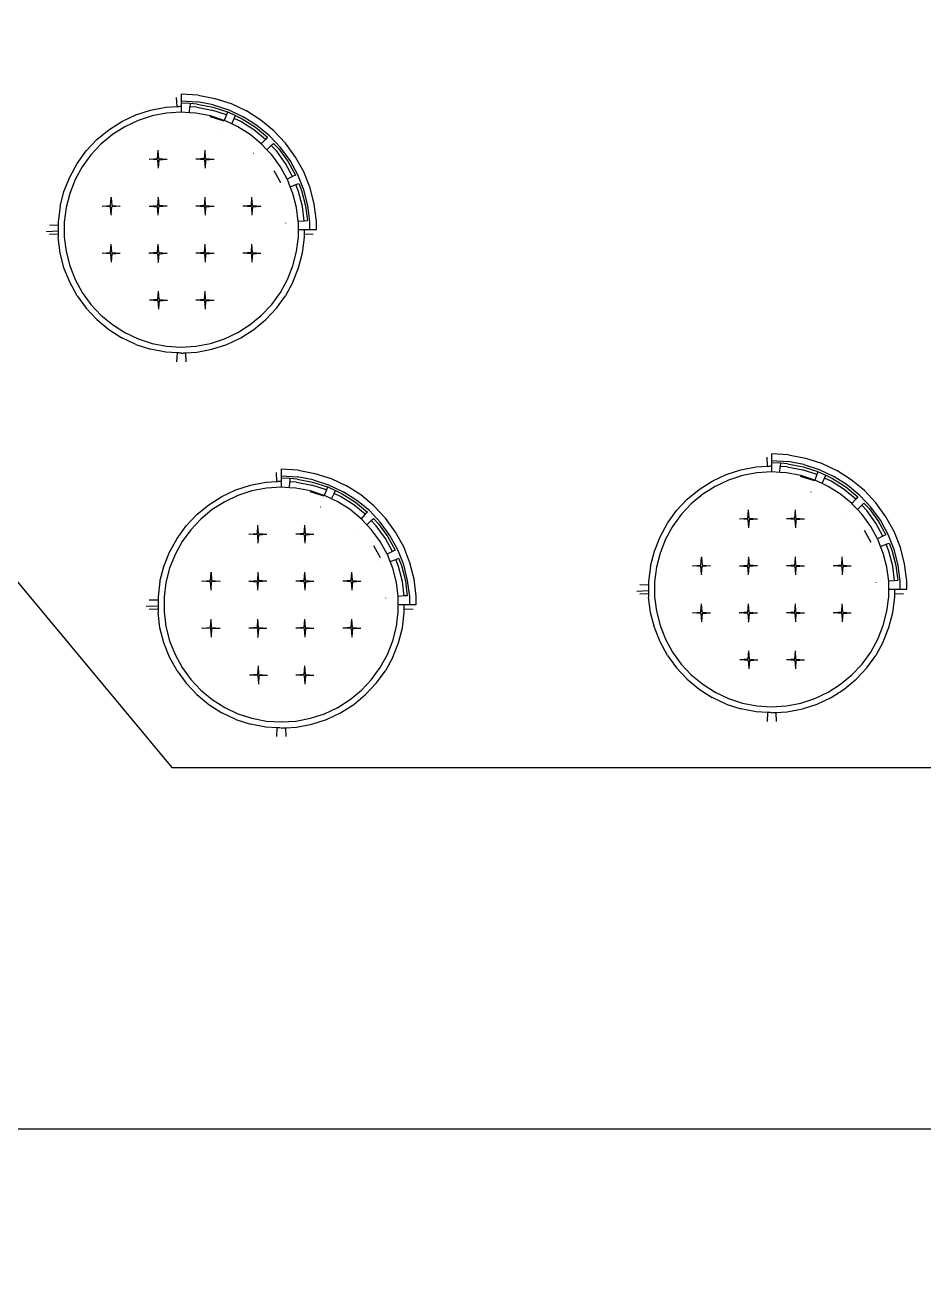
# Model space of a CAD drawing. Header units: millimetres. Extents: x -1966 to 205283, y -140015 to 7000.
# Drawn here: x 91512 to 93006, y -16815 to -14724 of the extents above; entities that cross this region are included whole.
import ezdxf

# ---------------------------------------------------------------- set-up
doc = ezdxf.new("R2010")
doc.units = ezdxf.units.MM
doc.header["$LTSCALE"] = 1000
doc.layers.add('草图平面 01', color=7, linetype='Continuous')

msp = doc.modelspace()

# ---------------------------------------------------------------- hatches: boundary and pattern name
h = msp.add_hatch()
h.set_pattern_fill('ANSI32', color=256)
h.set_pattern_definition([(45, (-300.8124, 21923.082), (-3.36759605, 3.36759605), []), (45, (-298.5674, 21923.082), (-3.36759605, 3.36759605), [])])
h.paths.add_polyline_path([(91775.1, -11556.3), (85475.1, -11556.3), (85475.1, -14456.3), (85675.1, -14456.3), (85675.1, -13956.3), (85675.1, -11756.3), (91775.1, -11756.3)])
h.paths.add_polyline_path([(85475.1, -17576.5), (85475.1, -17713.6, 0.468176), (88775.1, -22150.7), (90477.3, -25756.3), (91477.3, -25756.3), (96875.1, -25756.3), (96875.1, -25656.3), (96875.1, -25556.3), (90698.4, -25556.3), (90602.7, -25556.3), (88975.1, -22156.3), (88975.1, -21156.3), (88775.1, -21156.3), (88775.1, -21950.4, -0.465706), (85665.7, -17776.5), (87775.1, -17776.5), (87775.1, -17576.5), (85668.5, -17576.5), (85675.1, -17076.5), (85675.1, -15356.3), (85475.1, -15356.3)])
h.paths.add_polyline_path([(100725.1, -25556.3), (98875.1, -25556.3), (98875.1, -25756.3), (101675.1, -25756.3), (101675.1, -25356.3), (101475.1, -25356.3), (101475.1, -25556.3)])
h.paths.add_polyline_path([(101675.1, -11556.3), (101275.1, -11556.3), (101275.1, -11756.3), (101475.1, -11756.3), (101475.1, -11956.3), (101675.1, -11956.3)])

# ---------------------------------------------------------------- linework, layer by layer
for p, q in [((91764.7, -14858.6), (91764.1, -14843.9)), ((91771.8, -14838.1), (91771.8, -14849.1)), ((91800, -14839.9), (91771.8, -14838.1)), ((91771.8, -14849.1), (91771.8, -14853)), ((91771.8, -14849.1), (91798.6, -14850.8)), ((91825, -14855.8), (91798.6, -14850.8)), ((91800, -14839.9), (91827.8, -14845.2)), ((91827.8, -14845.2), (91854.6, -14853.9)), ((91673, -14883.5), (91696.3, -14872.5)), ((91696.3, -14872.5), (91720.8, -14864.6)), ((91720.8, -14864.6), (91746.1, -14859.7)), ((91747.4, -14869.7), (91723.3, -14874.3)), ((91746.1, -14859.7), (91764.7, -14858.6)), ((91771.8, -14868.1), (91747.4, -14869.7)), ((91764.7, -14858.6), (91764.9, -14858.6)), ((91764.9, -14858.6), (91765.6, -14858.5)), ((91765.6, -14858.5), (91766.7, -14858.5)), ((91766.7, -14858.5), (91768.1, -14858.4)), ((91768.1, -14858.4), (91769.7, -14858.3)), ((91769.7, -14858.3), (91771.8, -14858.1)), ((91786.4, -14853.9), (91771.8, -14853)), ((91771.8, -14853), (91771.8, -14858.1)), ((91771.8, -14858.1), (91771.8, -14868.1)), ((91785.4, -14869), (91771.8, -14868.1)), ((91785.4, -14869), (91786.1, -14859)), ((91796.2, -14869.7), (91785.4, -14869)), ((91786.4, -14853.9), (91786.1, -14859)), ((91797.5, -14859.7), (91786.1, -14859)), ((91798.1, -14854.6), (91786.4, -14853.9)), ((91820.3, -14874.3), (91796.2, -14869.7)), ((91797.5, -14859.7), (91822.8, -14864.6)), ((91798.1, -14854.6), (91824.1, -14859.6)), ((91846.9, -14872.4), (91822.8, -14864.6)), ((91824.1, -14859.6), (91848.8, -14867.6)), ((91825, -14855.8), (91850.6, -14864.1)), ((91846.9, -14872.4), (91843.3, -14881.7)), ((91848.8, -14867.6), (91846.9, -14872.4)), ((91848.8, -14867.6), (91849.2, -14867.7)), ((91849.2, -14867.7), (91862.1, -14873.8)), ((91850.6, -14864.1), (91874.9, -14875.6)), ((91854.6, -14853.9), (91880.2, -14866)), ((91904.1, -14881.1), (91880.2, -14866)), ((91651.3, -14897.3), (91673, -14883.5)), ((91677.9, -14892.3), (91657.2, -14905.4)), ((91700, -14881.8), (91677.9, -14892.3)), ((91723.3, -14874.3), (91700, -14881.8)), ((91843, -14883.2), (91819.9, -14875.7)), ((91843.3, -14881.7), (91820.3, -14874.3)), ((91843.6, -14881.8), (91843.3, -14881.7)), ((91855.6, -14887.5), (91843.6, -14881.8)), ((91855.6, -14887.5), (91859.9, -14878.5)), ((91865.7, -14892.3), (91855.6, -14887.5)), ((91859.9, -14878.5), (91862.1, -14873.8)), ((91870.6, -14883.5), (91859.9, -14878.5)), ((91862.1, -14873.8), (91873, -14879)), ((91886.4, -14905.4), (91865.7, -14892.3)), ((91892.3, -14897.3), (91870.6, -14883.5)), ((91873, -14879), (91895.3, -14893.1)), ((91897.6, -14890), (91874.9, -14875.6)), ((91895.3, -14893.1), (91915.1, -14909.5)), ((91918.3, -14907.1), (91897.6, -14890)), ((91925.8, -14899.1), (91904.1, -14881.1)), ((91613.8, -14932.5), (91631.5, -14913.7)), ((91631.5, -14913.7), (91651.3, -14897.3)), ((91657.2, -14905.4), (91638.3, -14921)), ((91836.9, -14901.4), (91836.8, -14901.5)), ((91904.8, -14920.5), (91886.4, -14905.4)), ((91911.6, -14913.2), (91892.3, -14897.3)), ((91911.6, -14913.2), (91904.8, -14920.5)), ((91915.1, -14909.5), (91911.6, -14913.2)), ((91936.7, -14926.7), (91918.3, -14907.1)), ((91945.2, -14919.7), (91925.8, -14899.1)), ((91598.7, -14953.3), (91613.8, -14932.5)), ((91638.3, -14921), (91621.6, -14938.8)), ((91732.2, -14945.1), (91733.2, -14931.5)), ((91733.2, -14931.5), (91733.2, -14931.1)), ((91734.2, -14945.1), (91733.2, -14931.5)), ((91810.2, -14945.1), (91811.2, -14931.5)), ((91811.2, -14931.5), (91811.2, -14931.1)), ((91812.2, -14945.1), (91811.2, -14931.5)), ((91905.3, -14921), (91904.8, -14920.5)), ((91914.1, -14930.4), (91905.3, -14921)), ((91914.1, -14930.4), (91921.4, -14923.6)), ((91922.1, -14938.8), (91914.1, -14930.4)), ((91921.4, -14923.6), (91925.2, -14920.1)), ((91929.8, -14932.5), (91921.4, -14923.6)), ((91925.2, -14920.1), (91933.7, -14929.2)), ((91944.9, -14953.3), (91929.8, -14932.5)), ((91933.7, -14929.2), (91949.2, -14950.5)), ((91952.5, -14948.5), (91936.7, -14926.7)), ((91961.8, -14942.6), (91945.2, -14919.7)), ((91586.3, -14975.8), (91598.7, -14953.3)), ((91621.6, -14938.8), (91607.2, -14958.6)), ((91718.5, -14946.1), (91718.2, -14946.1)), ((91718.5, -14946.1), (91732.2, -14945.1)), ((91732.2, -14947.1), (91718.5, -14946.1)), ((91732.2, -14947.1), (91733.2, -14961.1)), ((91734.2, -14947.1), (91733.2, -14961.1)), ((91734.2, -14945.1), (91747.8, -14946.1)), ((91734.2, -14947.1), (91747.8, -14946.1)), ((91747.8, -14946.1), (91748.2, -14946.1)), ((91796.5, -14946.1), (91796.2, -14946.1)), ((91810.2, -14945.1), (91796.5, -14946.1)), ((91810.2, -14947.1), (91796.5, -14946.1)), ((91810.2, -14947.1), (91811.2, -14960.8)), ((91812.2, -14947.1), (91811.2, -14960.8)), ((91812.2, -14945.1), (91825.8, -14946.1)), ((91812.2, -14947.1), (91825.8, -14946.1)), ((91825.8, -14946.1), (91826.2, -14946.1)), ((91891.6, -14936.5), (91891.5, -14936.6)), ((91936.4, -14958.6), (91922.1, -14938.8)), ((91956.8, -14974.9), (91944.9, -14953.3)), ((91949.2, -14950.5), (91961.4, -14972.7)), ((91965.5, -14972), (91952.5, -14948.5)), ((91975.4, -14967.3), (91961.8, -14942.6)), ((91576.8, -14999.8), (91586.3, -14975.8)), ((91607.2, -14958.6), (91595.4, -14980.1)), ((91811.2, -14960.8), (91811.2, -14961.1)), ((91937, -14985.4), (91926, -14965.3)), ((91947.8, -14979.2), (91936.4, -14958.6)), ((91956.8, -14974.9), (91947.8, -14979.2)), ((91961.4, -14972.7), (91956.8, -14974.9)), ((91975.4, -14997), (91965.5, -14972)), ((91985.8, -14993.6), (91975.4, -14967.3)), ((91595.4, -14980.1), (91586.3, -15002.9)), ((91929.6, -14989.2), (91929.6, -14989.2)), ((91948.2, -14980.1), (91947.8, -14979.2)), ((91952.9, -14991.8), (91948.2, -14980.1)), ((91952.9, -14991.8), (91962.2, -14988.1)), ((91957.3, -15002.9), (91952.9, -14991.8)), ((91962.2, -14988.1), (91966.9, -14986.3)), ((91966.8, -14999.8), (91962.2, -14988.1)), ((91966.9, -14986.3), (91971.7, -14998.2)), ((91971.7, -14998.2), (91978.2, -15023.8)), ((91982, -15023), (91975.4, -14997)), ((91992.8, -15021), (91985.8, -14993.6)), ((91570.4, -15024.7), (91576.8, -14999.8)), ((91586.3, -15002.9), (91580.3, -15026.6)), ((91654.2, -15023.1), (91655.2, -15009.5)), ((91655.2, -15009.1), (91655.2, -15009.5)), ((91655.2, -15009.5), (91656.2, -15023.1)), ((91733.2, -15009.5), (91732.2, -15023.1)), ((91733.2, -15009.5), (91733.2, -15009.1)), ((91733.2, -15009.5), (91734.2, -15023.1)), ((91810.2, -15023.1), (91811.2, -15009.5)), ((91811.2, -15009.5), (91811.2, -15009.1)), ((91812.2, -15023.1), (91811.2, -15009.5)), ((91888.2, -15023.1), (91889.2, -15009.5)), ((91889.2, -15009.5), (91889.2, -15009.1)), ((91890.2, -15023.1), (91889.2, -15009.5)), ((91963.3, -15026.6), (91957.3, -15002.9)), ((91973.2, -15024.7), (91966.8, -14999.8)), ((91570.4, -15024.7), (91567.2, -15050.3)), ((91580.3, -15026.6), (91577.2, -15050.9)), ((91640.2, -15024.1), (91640.5, -15024.1)), ((91640.5, -15024.1), (91654.2, -15023.1)), ((91654.2, -15025.1), (91640.5, -15024.1)), ((91655.2, -15038.8), (91654.2, -15025.1)), ((91655.2, -15038.8), (91656.2, -15025.1)), ((91655.2, -15038.8), (91655.2, -15039.1)), ((91656.2, -15023.1), (91669.8, -15024.1)), ((91669.8, -15024.1), (91656.2, -15025.1)), ((91669.8, -15024.1), (91670.2, -15024.1)), ((91718.2, -15024.1), (91718.5, -15024.1)), ((91718.5, -15024.1), (91732.2, -15023.1)), ((91718.5, -15024.1), (91732.2, -15025.1)), ((91733.2, -15038.8), (91732.2, -15025.1)), ((91733.2, -15038.8), (91734.2, -15025.1)), ((91733.2, -15039.1), (91733.2, -15038.8)), ((91747.8, -15024.1), (91734.2, -15023.1)), ((91747.8, -15024.1), (91734.2, -15025.1)), ((91748.2, -15024.1), (91747.8, -15024.1)), ((91796.5, -15024.1), (91796.2, -15024.1)), ((91810.2, -15023.1), (91796.5, -15024.1)), ((91810.2, -15025.1), (91796.5, -15024.1)), ((91810.2, -15025.1), (91811.2, -15038.8)), ((91812.2, -15025.1), (91811.2, -15038.8)), ((91811.2, -15038.8), (91811.2, -15039.1)), ((91812.2, -15023.1), (91825.8, -15024.1)), ((91812.2, -15025.1), (91825.8, -15024.1)), ((91825.8, -15024.1), (91826.2, -15024.1)), ((91874.5, -15024.1), (91874.2, -15024.1)), ((91888.2, -15023.1), (91874.5, -15024.1)), ((91888.2, -15025.1), (91874.5, -15024.1)), ((91888.2, -15025.1), (91889.2, -15038.8)), ((91890.2, -15025.1), (91889.2, -15038.8)), ((91889.2, -15038.8), (91889.2, -15039.1)), ((91890.2, -15023.1), (91903.8, -15024.1)), ((91890.2, -15025.1), (91903.8, -15024.1)), ((91903.8, -15024.1), (91904.2, -15024.1)), ((91966.2, -15049.5), (91963.3, -15026.6)), ((91976.2, -15048.8), (91973.2, -15024.7)), ((91978.2, -15023.8), (91981.3, -15048.5)), ((91985.4, -15049.7), (91982, -15023)), ((91996.4, -15049), (91992.8, -15021)), ((91567.2, -15056), (91552.5, -15055.5)), ((91567.2, -15050.3), (91567.2, -15056)), ((91567.2, -15056), (91567.2, -15056.2)), ((91567.2, -15056.2), (91567.2, -15056.9)), ((91567.2, -15056.9), (91567.2, -15058)), ((91567.2, -15058), (91567.2, -15059.4)), ((91567.2, -15059.4), (91567.2, -15061)), ((91567.2, -15061), (91567.2, -15065.3)), ((91577.2, -15050.9), (91577.2, -15075.4)), ((91945.7, -15052.2), (91945.7, -15052.1)), ((91976.2, -15048.8), (91966.2, -15049.5)), ((91966.4, -15050.9), (91966.2, -15049.5)), ((91966.4, -15063.1), (91966.4, -15050.9)), ((91981.3, -15048.5), (91976.2, -15048.8)), ((91985.4, -15063.1), (91985.4, -15049.7)), ((91996.4, -15063.1), (91996.4, -15049)), ((91547.4, -15066), (91567.2, -15065.3)), ((91552.5, -15070.8), (91567.2, -15070.3)), ((91567.2, -15065.3), (91567.2, -15066.8)), ((91567.2, -15066.8), (91567.2, -15068.2)), ((91567.2, -15068.2), (91567.2, -15069.3)), ((91567.2, -15069.3), (91567.2, -15070)), ((91567.2, -15070), (91567.2, -15070.3)), ((91567.2, -15070.3), (91567.2, -15076)), ((91570.4, -15101.5), (91567.2, -15076)), ((91577.2, -15075.4), (91580.3, -15099.7)), ((91963.3, -15099.7), (91966.4, -15075.4)), ((91966.4, -15063.1), (91976.4, -15063.1)), ((91966.4, -15075.4), (91966.4, -15063.1)), ((91973.2, -15101.5), (91976.4, -15076)), ((91976.4, -15063.1), (91985.4, -15063.1)), ((91976.4, -15065.3), (91976.4, -15063.1)), ((91976.4, -15066.8), (91976.4, -15065.3)), ((91976.4, -15068.2), (91976.4, -15066.8)), ((91976.4, -15069.3), (91976.4, -15068.2)), ((91976.4, -15070), (91976.4, -15069.3)), ((91976.4, -15070.3), (91976.4, -15070)), ((91976.4, -15076), (91976.4, -15070.3)), ((91976.4, -15070.3), (91991.1, -15070.8)), ((91985.4, -15063.1), (91996.2, -15063.1)), ((91996.2, -15063.1), (91996.4, -15063.1)), ((91576.8, -15126.5), (91570.4, -15101.5)), ((91580.3, -15099.7), (91586.3, -15123.4)), ((91640.2, -15102.1), (91640.5, -15102.1)), ((91640.5, -15102.1), (91654.2, -15101.1)), ((91654.2, -15103.1), (91640.5, -15102.1)), ((91654.2, -15101.1), (91655.2, -15087.5)), ((91654.2, -15103.1), (91655.2, -15116.8)), ((91655.2, -15087.5), (91655.2, -15087.1)), ((91656.2, -15101.1), (91655.2, -15087.5)), ((91656.2, -15103.1), (91655.2, -15116.8)), ((91656.2, -15101.1), (91669.8, -15102.1)), ((91656.2, -15103.1), (91669.8, -15102.1)), ((91669.8, -15102.1), (91670.2, -15102.1)), ((91717.8, -15102.1), (91718.2, -15102.1)), ((91718.5, -15102.1), (91718.2, -15102.1)), ((91732.2, -15101.1), (91718.5, -15102.1)), ((91732.2, -15103.1), (91718.5, -15102.1)), ((91732.2, -15101.1), (91733.2, -15087.5)), ((91732.2, -15103.1), (91733.2, -15116.8)), ((91733.2, -15087.5), (91733.2, -15087.1)), ((91734.2, -15101.1), (91733.2, -15087.5)), ((91734.2, -15103.1), (91733.2, -15116.8)), ((91734.2, -15101.1), (91747.8, -15102.1)), ((91734.2, -15103.1), (91747.8, -15102.1)), ((91747.8, -15102.1), (91748.2, -15102.1)), ((91796.5, -15102.1), (91796.2, -15102.1)), ((91810.2, -15101.1), (91796.5, -15102.1)), ((91810.2, -15103.1), (91796.5, -15102.1)), ((91810.2, -15101.1), (91811.2, -15087.5)), ((91810.2, -15103.1), (91811.2, -15116.8)), ((91811.2, -15087.5), (91811.2, -15087.1)), ((91812.2, -15101.1), (91811.2, -15087.5)), ((91812.2, -15103.1), (91811.2, -15116.8)), ((91812.2, -15101.1), (91825.8, -15102.1)), ((91812.2, -15103.1), (91825.8, -15102.1)), ((91825.8, -15102.1), (91826.2, -15102.1)), ((91874.5, -15102.1), (91874.2, -15102.1)), ((91888.2, -15101.1), (91874.5, -15102.1)), ((91888.2, -15103.1), (91874.5, -15102.1)), ((91888.2, -15101.1), (91889.2, -15087.5)), ((91888.2, -15103.1), (91889.2, -15116.8)), ((91889.2, -15087.5), (91889.2, -15087.1)), ((91890.2, -15101.1), (91889.2, -15087.5)), ((91890.2, -15103.1), (91889.2, -15116.8)), ((91890.2, -15101.1), (91903.8, -15102.1)), ((91890.2, -15103.1), (91903.8, -15102.1)), ((91903.8, -15102.1), (91904.2, -15102.1)), ((91957.3, -15123.4), (91963.3, -15099.7)), ((91966.8, -15126.5), (91973.2, -15101.5)), ((91586.3, -15123.4), (91595.4, -15146.2)), ((91655.2, -15116.8), (91655.2, -15117.1)), ((91733.2, -15116.8), (91733.2, -15117.1)), ((91733.2, -15117.5), (91733.2, -15117.1)), ((91811.2, -15116.8), (91811.2, -15117.1)), ((91889.2, -15116.8), (91889.2, -15117.1)), ((91948.2, -15146.2), (91957.3, -15123.4)), ((91586.3, -15150.4), (91576.8, -15126.5)), ((91957.3, -15150.4), (91966.8, -15126.5)), ((91598.7, -15173), (91586.3, -15150.4)), ((91595.4, -15146.2), (91607.2, -15167.6)), ((91732.9, -15179.1), (91733.9, -15165.5)), ((91733.9, -15165.5), (91733.9, -15165.1)), ((91734.9, -15179.1), (91733.9, -15165.5)), ((91810.2, -15179.1), (91811.2, -15165.5)), ((91811.2, -15165.5), (91811.2, -15165.1)), ((91812.2, -15179.1), (91811.2, -15165.5)), ((91936.4, -15167.6), (91948.2, -15146.2)), ((91957.3, -15150.4), (91944.9, -15173)), ((91598.7, -15173), (91613.8, -15193.8)), ((91607.2, -15167.6), (91621.6, -15187.4)), ((91719.2, -15180.1), (91718.9, -15180.1)), ((91732.9, -15179.1), (91719.2, -15180.1)), ((91732.9, -15181.1), (91719.2, -15180.1)), ((91732.9, -15181.1), (91733.9, -15194.8)), ((91734.9, -15181.1), (91733.9, -15194.8)), ((91734.9, -15179.1), (91748.6, -15180.1)), ((91734.9, -15181.1), (91748.6, -15180.1)), ((91748.6, -15180.1), (91748.9, -15180.1)), ((91796.5, -15180.1), (91796.2, -15180.1)), ((91810.2, -15179.1), (91796.5, -15180.1)), ((91810.2, -15181.1), (91796.5, -15180.1)), ((91810.2, -15181.1), (91811.2, -15194.8)), ((91812.2, -15181.1), (91811.2, -15194.8)), ((91812.2, -15179.1), (91825.8, -15180.1)), ((91812.2, -15181.1), (91825.8, -15180.1)), ((91825.8, -15180.1), (91826.2, -15180.1)), ((91922.1, -15187.4), (91936.4, -15167.6)), ((91929.8, -15193.8), (91944.9, -15173)), ((91631.5, -15212.6), (91613.8, -15193.8)), ((91621.6, -15187.4), (91638.3, -15205.3)), ((91638.3, -15205.3), (91657.2, -15220.9)), ((91733.9, -15194.8), (91733.9, -15195.1)), ((91811.2, -15194.8), (91811.2, -15195.1)), ((91886.4, -15220.9), (91905.3, -15205.3)), ((91905.3, -15205.3), (91922.1, -15187.4)), ((91912.1, -15212.6), (91929.8, -15193.8)), ((91631.5, -15212.6), (91651.3, -15229)), ((91657.2, -15220.9), (91677.9, -15234)), ((91865.7, -15234), (91886.4, -15220.9)), ((91892.3, -15229), (91912.1, -15212.6)), ((91651.3, -15229), (91673, -15242.8)), ((91696.3, -15253.7), (91673, -15242.8)), ((91677.9, -15234), (91700, -15244.4)), ((91700, -15244.4), (91723.3, -15252)), ((91820.3, -15252), (91843.6, -15244.4)), ((91843.6, -15244.4), (91865.7, -15234)), ((91847.3, -15253.7), (91870.6, -15242.8)), ((91870.6, -15242.8), (91892.3, -15229)), ((91696.3, -15253.7), (91720.8, -15261.7)), ((91746.1, -15266.5), (91720.8, -15261.7)), ((91723.3, -15252), (91747.4, -15256.6)), ((91764.7, -15267.7), (91746.1, -15266.5)), ((91747.4, -15256.6), (91771.8, -15258.1)), ((91764.7, -15267.7), (91764.1, -15282.4)), ((91764.9, -15267.7), (91764.7, -15267.7)), ((91765.6, -15267.7), (91764.9, -15267.7)), ((91766.7, -15267.8), (91765.6, -15267.7)), ((91768.1, -15267.9), (91766.7, -15267.8)), ((91769.7, -15268), (91768.1, -15267.9)), ((91771.8, -15268.1), (91769.7, -15268)), ((91771.8, -15258.1), (91796.2, -15256.6)), ((91771.8, -15268.1), (91774, -15268)), ((91774, -15268), (91775.5, -15267.9)), ((91775.5, -15267.9), (91776.9, -15267.8)), ((91776.9, -15267.8), (91778, -15267.7)), ((91778, -15267.7), (91778.7, -15267.7)), ((91778.7, -15267.7), (91778.9, -15267.7)), ((91778.9, -15267.7), (91797.5, -15266.5)), ((91778.9, -15267.7), (91779.5, -15282.4)), ((91796.2, -15256.6), (91820.3, -15252)), ((91797.5, -15266.5), (91822.8, -15261.7)), ((91822.8, -15261.7), (91847.3, -15253.7)), ((92752.9, -15435.4), (92752.9, -15446.4)), ((92781.1, -15437.2), (92752.9, -15435.4)), ((92781.1, -15437.2), (92808.9, -15442.5)), ((92701.9, -15461.9), (92727.2, -15457.1)), ((92727.2, -15457.1), (92745.8, -15455.9)), ((92745.8, -15455.9), (92745.3, -15441.2)), ((92745.8, -15455.9), (92746, -15455.9)), ((92746, -15455.9), (92746.7, -15455.8)), ((92746.7, -15455.8), (92747.8, -15455.8)), ((92747.8, -15455.8), (92749.2, -15455.7)), ((92749.2, -15455.7), (92750.8, -15455.6)), ((92750.8, -15455.6), (92752.9, -15455.4)), ((92752.9, -15446.4), (92752.9, -15450.3)), ((92752.9, -15446.4), (92779.8, -15448.1)), ((92767.6, -15451.2), (92752.9, -15450.3)), ((92752.9, -15450.3), (92752.9, -15455.4)), ((92752.9, -15455.4), (92752.9, -15465.4)), ((92766.5, -15466.3), (92767.2, -15456.3)), ((92767.6, -15451.2), (92767.2, -15456.3)), ((92778.6, -15457.1), (92767.2, -15456.3)), ((92779.3, -15452), (92767.6, -15451.2)), ((92778.6, -15457.1), (92803.9, -15461.9)), ((92779.3, -15452), (92805.2, -15456.9)), ((92806.2, -15453.1), (92779.8, -15448.1)), ((92805.2, -15456.9), (92829.9, -15464.9)), ((92806.2, -15453.1), (92831.7, -15461.4)), ((92808.9, -15442.5), (92835.8, -15451.2)), ((92835.8, -15451.2), (92861.3, -15463.3)), ((91930.7, -15481.3), (91930.2, -15466.6)), ((91937.8, -15460.8), (91937.8, -15471.8)), ((91966, -15462.6), (91937.8, -15460.8)), ((91937.8, -15471.8), (91937.8, -15475.7)), ((91937.8, -15471.8), (91964.6, -15473.5)), ((91952.4, -15476.6), (91937.8, -15475.7)), ((91937.8, -15475.7), (91937.8, -15480.8)), ((91952.4, -15476.6), (91952.1, -15481.7)), ((91964.1, -15477.3), (91952.4, -15476.6)), ((91964.1, -15477.3), (91990.1, -15482.3)), ((91991, -15478.5), (91964.6, -15473.5)), ((91966, -15462.6), (91993.8, -15467.9)), ((91991, -15478.5), (92016.6, -15486.8)), ((91993.8, -15467.9), (92020.6, -15476.6)), ((92020.6, -15476.6), (92046.2, -15488.7)), ((92654.2, -15480.8), (92677.5, -15469.8)), ((92681.1, -15479.1), (92659, -15489.6)), ((92677.5, -15469.8), (92701.9, -15461.9)), ((92704.4, -15471.6), (92681.1, -15479.1)), ((92728.5, -15467), (92704.4, -15471.6)), ((92752.9, -15465.4), (92728.5, -15467)), ((92766.5, -15466.3), (92752.9, -15465.4)), ((92777.4, -15467), (92766.5, -15466.3)), ((92801.4, -15471.6), (92777.4, -15467)), ((92824.2, -15480.5), (92801.1, -15473)), ((92824.4, -15479), (92801.4, -15471.6)), ((92828.1, -15469.7), (92803.9, -15461.9)), ((92828.1, -15469.7), (92824.4, -15479)), ((92824.7, -15479.1), (92824.4, -15479)), ((92836.7, -15484.8), (92824.7, -15479.1)), ((92829.9, -15464.9), (92828.1, -15469.7)), ((92829.9, -15464.9), (92830.3, -15465.1)), ((92830.3, -15465.1), (92843.2, -15471.1)), ((92831.7, -15461.4), (92856, -15472.9)), ((92836.7, -15484.8), (92841, -15475.8)), ((92841, -15475.8), (92843.2, -15471.1)), ((92851.7, -15480.8), (92841, -15475.8)), ((92843.2, -15471.1), (92854.2, -15476.3)), ((92854.2, -15476.3), (92876.4, -15490.4)), ((92878.7, -15487.3), (92856, -15472.9)), ((92885.2, -15478.4), (92861.3, -15463.3)), ((92907, -15496.4), (92885.2, -15478.4)), ((91839.1, -15506.2), (91862.3, -15495.2)), ((91862.3, -15495.2), (91886.8, -15487.3)), ((91889.3, -15497), (91866, -15504.5)), ((91886.8, -15487.3), (91912.1, -15482.4)), ((91913.4, -15492.4), (91889.3, -15497)), ((91912.1, -15482.4), (91930.7, -15481.3)), ((91937.8, -15490.8), (91913.4, -15492.4)), ((91930.7, -15481.3), (91930.9, -15481.3)), ((91930.9, -15481.3), (91931.6, -15481.2)), ((91931.6, -15481.2), (91932.7, -15481.1)), ((91932.7, -15481.1), (91934.1, -15481.1)), ((91934.1, -15481.1), (91935.7, -15481)), ((91935.7, -15481), (91937.8, -15480.8)), ((91937.8, -15480.8), (91937.8, -15490.8)), ((91951.4, -15491.7), (91937.8, -15490.8)), ((91951.4, -15491.7), (91952.1, -15481.7)), ((91962.3, -15492.4), (91951.4, -15491.7)), ((91963.5, -15482.4), (91952.1, -15481.7)), ((91986.3, -15497), (91962.3, -15492.4)), ((91963.5, -15482.4), (91988.8, -15487.3)), ((92009.1, -15505.9), (91985.9, -15498.4)), ((92009.3, -15504.4), (91986.3, -15497)), ((92012.9, -15495.1), (91988.8, -15487.3)), ((91990.1, -15482.3), (92014.8, -15490.3)), ((92012.9, -15495.1), (92009.3, -15504.4)), ((92014.8, -15490.3), (92012.9, -15495.1)), ((92014.8, -15490.3), (92015.2, -15490.4)), ((92015.2, -15490.4), (92028.1, -15496.5)), ((92016.6, -15486.8), (92040.9, -15498.3)), ((92025.9, -15501.2), (92028.1, -15496.5)), ((92028.1, -15496.5), (92039, -15501.7)), ((92063.6, -15512.7), (92040.9, -15498.3)), ((92070.1, -15503.8), (92046.2, -15488.7)), ((92612.6, -15511), (92632.4, -15494.6)), ((92632.4, -15494.6), (92654.2, -15480.8)), ((92659, -15489.6), (92638.3, -15502.7)), ((92818, -15498.7), (92817.9, -15498.9)), ((92846.9, -15489.6), (92836.7, -15484.8)), ((92867.5, -15502.7), (92846.9, -15489.6)), ((92873.4, -15494.6), (92851.7, -15480.8)), ((92892.7, -15510.5), (92873.4, -15494.6)), ((92876.4, -15490.4), (92896.2, -15506.8)), ((92899.4, -15504.4), (92878.7, -15487.3)), ((92926.3, -15517), (92907, -15496.4)), ((91797.5, -15536.4), (91817.3, -15520)), ((91817.3, -15520), (91839.1, -15506.2)), ((91843.9, -15515), (91823.2, -15528.1)), ((91866, -15504.5), (91843.9, -15515)), ((92009.6, -15504.5), (92009.3, -15504.4)), ((92021.6, -15510.2), (92009.6, -15504.5)), ((92021.6, -15510.2), (92025.9, -15501.2)), ((92031.8, -15515), (92021.6, -15510.2)), ((92036.6, -15506.2), (92025.9, -15501.2)), ((92052.4, -15528.1), (92031.8, -15515)), ((92058.3, -15520), (92036.6, -15506.2)), ((92039, -15501.7), (92061.3, -15515.8)), ((92077.6, -15535.9), (92058.3, -15520)), ((92061.3, -15515.8), (92081.1, -15532.2)), ((92084.3, -15529.8), (92063.6, -15512.7)), ((92091.8, -15521.8), (92070.1, -15503.8)), ((92595, -15529.8), (92612.6, -15511)), ((92619.4, -15518.3), (92602.7, -15536.1)), ((92638.3, -15502.7), (92619.4, -15518.3)), ((92885.9, -15517.9), (92867.5, -15502.7)), ((92892.7, -15510.5), (92885.9, -15517.9)), ((92886.4, -15518.3), (92885.9, -15517.9)), ((92895.3, -15527.7), (92886.4, -15518.3)), ((92896.2, -15506.8), (92892.7, -15510.5)), ((92895.3, -15527.7), (92902.6, -15520.9)), ((92917.8, -15524), (92899.4, -15504.4)), ((92902.6, -15520.9), (92906.3, -15517.4)), ((92910.9, -15529.8), (92902.6, -15520.9)), ((92906.3, -15517.4), (92914.8, -15526.5)), ((92942.9, -15539.9), (92926.3, -15517)), ((91779.9, -15555.2), (91797.5, -15536.4)), ((91823.2, -15528.1), (91804.3, -15543.7)), ((92002.9, -15524.1), (92002.8, -15524.2)), ((92070.8, -15543.2), (92052.4, -15528.1)), ((92077.6, -15535.9), (92070.8, -15543.2)), ((92081.1, -15532.2), (92077.6, -15535.9)), ((92102.7, -15549.4), (92084.3, -15529.8)), ((92111.2, -15542.4), (92091.8, -15521.8)), ((92127.8, -15565.3), (92111.2, -15542.4)), ((92579.8, -15550.6), (92595, -15529.8)), ((92602.7, -15536.1), (92588.3, -15556)), ((92699.7, -15543.4), (92713.3, -15542.4)), ((92713.3, -15542.4), (92714.3, -15528.8)), ((92714.3, -15528.8), (92714.3, -15528.4)), ((92715.3, -15542.4), (92714.3, -15528.8)), ((92715.3, -15542.4), (92729, -15543.4)), ((92791.3, -15542.4), (92777.7, -15543.4)), ((92791.3, -15542.4), (92792.3, -15528.8)), ((92792.3, -15528.8), (92792.3, -15528.4)), ((92793.3, -15542.4), (92792.3, -15528.8)), ((92793.3, -15542.4), (92807, -15543.4)), ((92872.7, -15533.8), (92872.6, -15533.9)), ((92903.2, -15536.1), (92895.3, -15527.7)), ((92917.6, -15556), (92903.2, -15536.1)), ((92926, -15550.6), (92910.9, -15529.8)), ((92914.8, -15526.5), (92930.4, -15547.8)), ((92933.6, -15545.8), (92917.8, -15524)), ((92956.5, -15564.6), (92942.9, -15539.9)), ((91764.7, -15576), (91779.9, -15555.2)), ((91787.6, -15561.5), (91773.2, -15581.3)), ((91804.3, -15543.7), (91787.6, -15561.5)), ((91898.2, -15567.8), (91899.2, -15554.2)), ((91899.2, -15554.2), (91899.2, -15553.8)), ((91900.2, -15567.8), (91899.2, -15554.2)), ((91976.2, -15567.8), (91977.2, -15554.2)), ((91977.2, -15554.2), (91977.2, -15553.8)), ((91978.2, -15567.8), (91977.2, -15554.2)), ((92057.6, -15559.2), (92057.5, -15559.3)), ((92071.3, -15543.7), (92070.8, -15543.2)), ((92080.1, -15553.1), (92071.3, -15543.7)), ((92080.1, -15553.1), (92087.4, -15546.3)), ((92088.1, -15561.5), (92080.1, -15553.1)), ((92087.4, -15546.3), (92091.2, -15542.8)), ((92095.8, -15555.2), (92087.4, -15546.3)), ((92102.5, -15581.3), (92088.1, -15561.5)), ((92091.2, -15542.8), (92099.7, -15551.9)), ((92110.9, -15576), (92095.8, -15555.2)), ((92099.7, -15551.9), (92115.2, -15573.2)), ((92118.5, -15571.1), (92102.7, -15549.4)), ((92567.4, -15573.2), (92579.8, -15550.6)), ((92588.3, -15556), (92576.5, -15577.4)), ((92699.7, -15543.4), (92699.3, -15543.4)), ((92713.3, -15544.4), (92699.7, -15543.4)), ((92713.3, -15544.4), (92714.3, -15558.4)), ((92715.3, -15544.4), (92714.3, -15558.4)), ((92715.3, -15544.4), (92729, -15543.4)), ((92729, -15543.4), (92729.3, -15543.4)), ((92777.7, -15543.4), (92777.3, -15543.4)), ((92791.3, -15544.4), (92777.7, -15543.4)), ((92791.3, -15544.4), (92792.3, -15558.1)), ((92793.3, -15544.4), (92792.3, -15558.1)), ((92792.3, -15558.1), (92792.3, -15558.4)), ((92793.3, -15544.4), (92807, -15543.4)), ((92807, -15543.4), (92807.3, -15543.4)), ((92918.2, -15582.7), (92907.1, -15562.6)), ((92928.9, -15576.5), (92917.6, -15556)), ((92937.9, -15572.2), (92926, -15550.6)), ((92930.4, -15547.8), (92942.5, -15570)), ((92946.6, -15569.3), (92933.6, -15545.8)), ((91752.3, -15598.5), (91764.7, -15576)), ((91773.2, -15581.3), (91761.4, -15602.8)), ((91884.5, -15568.8), (91884.2, -15568.8)), ((91884.5, -15568.8), (91898.2, -15567.8)), ((91898.2, -15569.8), (91884.5, -15568.8)), ((91898.2, -15569.8), (91899.2, -15583.8)), ((91900.2, -15569.8), (91899.2, -15583.8)), ((91900.2, -15567.8), (91913.9, -15568.8)), ((91900.2, -15569.8), (91913.9, -15568.8)), ((91913.9, -15568.8), (91914.2, -15568.8)), ((91962.5, -15568.8), (91962.2, -15568.8)), ((91976.2, -15567.8), (91962.5, -15568.8)), ((91976.2, -15569.8), (91962.5, -15568.8)), ((91976.2, -15569.8), (91977.2, -15583.5)), ((91978.2, -15569.8), (91977.2, -15583.5)), ((91977.2, -15583.5), (91977.2, -15583.8)), ((91978.2, -15567.8), (91991.9, -15568.8)), ((91978.2, -15569.8), (91991.9, -15568.8)), ((91991.9, -15568.8), (91992.2, -15568.8)), ((92113.8, -15601.9), (92102.5, -15581.3)), ((92122.8, -15597.6), (92110.9, -15576)), ((92115.2, -15573.2), (92127.4, -15595.4)), ((92131.5, -15594.7), (92118.5, -15571.1)), ((92141.4, -15590), (92127.8, -15565.3)), ((92558, -15597.1), (92567.4, -15573.2)), ((92576.5, -15577.4), (92567.5, -15600.2)), ((92937.9, -15572.2), (92928.9, -15576.5)), ((92929.4, -15577.4), (92928.9, -15576.5)), ((92934, -15589.1), (92929.4, -15577.4)), ((92942.5, -15570), (92937.9, -15572.2)), ((92943.3, -15585.5), (92948.1, -15583.6)), ((92956.5, -15594.3), (92946.6, -15569.3)), ((92948.1, -15583.6), (92952.8, -15595.5)), ((92966.9, -15590.9), (92956.5, -15564.6)), ((91742.8, -15622.5), (91752.3, -15598.5)), ((91761.4, -15602.8), (91752.4, -15625.6)), ((92103, -15608.1), (92092, -15588)), ((92122.8, -15597.6), (92113.8, -15601.9)), ((92114.3, -15602.8), (92113.8, -15601.9)), ((92118.9, -15614.5), (92114.3, -15602.8)), ((92127.4, -15595.4), (92122.8, -15597.6)), ((92141.4, -15619.7), (92131.5, -15594.7)), ((92151.8, -15616.3), (92141.4, -15590)), ((92551.6, -15622), (92558, -15597.1)), ((92567.5, -15600.2), (92561.4, -15623.9)), ((92910.7, -15586.5), (92910.7, -15586.5)), ((92934, -15589.1), (92943.3, -15585.5)), ((92938.4, -15600.2), (92934, -15589.1)), ((92944.5, -15623.9), (92938.4, -15600.2)), ((92947.9, -15597.1), (92943.3, -15585.5)), ((92954.3, -15622), (92947.9, -15597.1)), ((92952.8, -15595.5), (92959.4, -15621.1)), ((92963.2, -15620.3), (92956.5, -15594.3)), ((92973.9, -15618.3), (92966.9, -15590.9)), ((91736.4, -15647.4), (91742.8, -15622.5)), ((91752.4, -15625.6), (91746.3, -15649.3)), ((92095.6, -15611.9), (92095.6, -15611.9)), ((92118.9, -15614.5), (92128.2, -15610.8)), ((92123.3, -15625.6), (92118.9, -15614.5)), ((92129.4, -15649.3), (92123.3, -15625.6)), ((92128.2, -15610.8), (92132.9, -15609)), ((92132.8, -15622.5), (92128.2, -15610.8)), ((92139.2, -15647.4), (92132.8, -15622.5)), ((92132.9, -15609), (92137.7, -15620.9)), ((92137.7, -15620.9), (92144.2, -15646.5)), ((92148, -15645.7), (92141.4, -15619.7)), ((92158.8, -15643.7), (92151.8, -15616.3)), ((92551.6, -15622), (92548.3, -15647.6)), ((92561.4, -15623.9), (92558.3, -15648.2)), ((92621.3, -15621.4), (92621.7, -15621.4)), ((92621.7, -15621.4), (92635.3, -15620.4)), ((92635.3, -15622.4), (92621.7, -15621.4)), ((92635.3, -15620.4), (92636.3, -15606.8)), ((92636.3, -15636.1), (92635.3, -15622.4)), ((92636.3, -15606.4), (92636.3, -15606.8)), ((92636.3, -15606.8), (92637.3, -15620.4)), ((92636.3, -15636.1), (92637.3, -15622.4)), ((92637.3, -15620.4), (92651, -15621.4)), ((92651, -15621.4), (92637.3, -15622.4)), ((92651, -15621.4), (92651.3, -15621.4)), ((92699.3, -15621.4), (92699.7, -15621.4)), ((92699.7, -15621.4), (92713.3, -15620.4)), ((92699.7, -15621.4), (92713.3, -15622.4)), ((92714.3, -15606.8), (92713.3, -15620.4)), ((92714.3, -15636.1), (92713.3, -15622.4)), ((92714.3, -15606.8), (92714.3, -15606.4)), ((92714.3, -15606.8), (92715.3, -15620.4)), ((92714.3, -15636.1), (92715.3, -15622.4)), ((92729, -15621.4), (92715.3, -15620.4)), ((92729, -15621.4), (92715.3, -15622.4)), ((92729.3, -15621.4), (92729, -15621.4)), ((92777.7, -15621.4), (92777.3, -15621.4)), ((92791.3, -15620.4), (92777.7, -15621.4)), ((92791.3, -15622.4), (92777.7, -15621.4)), ((92791.3, -15620.4), (92792.3, -15606.8)), ((92791.3, -15622.4), (92792.3, -15636.1)), ((92792.3, -15606.8), (92792.3, -15606.4)), ((92793.3, -15620.4), (92792.3, -15606.8)), ((92793.3, -15622.4), (92792.3, -15636.1)), ((92793.3, -15620.4), (92807, -15621.4)), ((92793.3, -15622.4), (92807, -15621.4)), ((92807, -15621.4), (92807.3, -15621.4)), ((92855.7, -15621.4), (92855.3, -15621.4)), ((92869.3, -15620.4), (92855.7, -15621.4)), ((92869.3, -15622.4), (92855.7, -15621.4)), ((92869.3, -15620.4), (92870.3, -15606.8)), ((92869.3, -15622.4), (92870.3, -15636.1)), ((92870.3, -15606.8), (92870.3, -15606.4)), ((92871.3, -15620.4), (92870.3, -15606.8)), ((92871.3, -15622.4), (92870.3, -15636.1)), ((92871.3, -15620.4), (92885, -15621.4)), ((92871.3, -15622.4), (92885, -15621.4)), ((92885, -15621.4), (92885.3, -15621.4)), ((92947.4, -15646.8), (92944.5, -15623.9)), ((92957.3, -15646.1), (92954.3, -15622)), ((92959.4, -15621.1), (92962.5, -15645.8)), ((92966.5, -15647), (92963.2, -15620.3)), ((92977.5, -15646.3), (92973.9, -15618.3)), ((91806.2, -15646.8), (91806.5, -15646.8)), ((91806.5, -15646.8), (91820.2, -15645.8)), ((91820.2, -15647.8), (91806.5, -15646.8)), ((91820.2, -15645.8), (91821.2, -15632.2)), ((91821.2, -15631.8), (91821.2, -15632.2)), ((91821.2, -15632.2), (91822.2, -15645.8)), ((91822.2, -15645.8), (91835.9, -15646.8)), ((91835.9, -15646.8), (91822.2, -15647.8)), ((91835.9, -15646.8), (91836.2, -15646.8)), ((91884.2, -15646.8), (91884.5, -15646.8)), ((91884.5, -15646.8), (91898.2, -15645.8)), ((91884.5, -15646.8), (91898.2, -15647.8)), ((91899.2, -15632.2), (91898.2, -15645.8)), ((91899.2, -15632.2), (91899.2, -15631.8)), ((91899.2, -15632.2), (91900.2, -15645.8)), ((91913.9, -15646.8), (91900.2, -15645.8)), ((91913.9, -15646.8), (91900.2, -15647.8)), ((91914.2, -15646.8), (91913.9, -15646.8)), ((91962.5, -15646.8), (91962.2, -15646.8)), ((91976.2, -15645.8), (91962.5, -15646.8)), ((91976.2, -15647.8), (91962.5, -15646.8)), ((91976.2, -15645.8), (91977.2, -15632.2)), ((91977.2, -15632.2), (91977.2, -15631.8)), ((91978.2, -15645.8), (91977.2, -15632.2)), ((91978.2, -15645.8), (91991.9, -15646.8)), ((91978.2, -15647.8), (91991.9, -15646.8)), ((91991.9, -15646.8), (91992.2, -15646.8)), ((92040.5, -15646.8), (92040.2, -15646.8)), ((92054.2, -15645.8), (92040.5, -15646.8)), ((92054.2, -15647.8), (92040.5, -15646.8)), ((92054.2, -15645.8), (92055.2, -15632.2)), ((92055.2, -15632.2), (92055.2, -15631.8)), ((92056.2, -15645.8), (92055.2, -15632.2)), ((92056.2, -15645.8), (92069.9, -15646.8)), ((92056.2, -15647.8), (92069.9, -15646.8)), ((92069.9, -15646.8), (92070.2, -15646.8)), ((92144.2, -15646.5), (92147.4, -15671.2)), ((92151.4, -15672.4), (92148, -15645.7)), ((92162.4, -15671.7), (92158.8, -15643.7)), ((92636.3, -15636.1), (92636.3, -15636.4)), ((92714.3, -15636.4), (92714.3, -15636.1)), ((92792.3, -15636.1), (92792.3, -15636.4)), ((92870.3, -15636.1), (92870.3, -15636.4)), ((92957.3, -15646.1), (92947.4, -15646.8)), ((92947.5, -15648.2), (92947.4, -15646.8)), ((92962.5, -15645.8), (92957.3, -15646.1)), ((92966.5, -15660.4), (92966.5, -15647)), ((92977.5, -15660.4), (92977.5, -15646.3)), ((91736.4, -15647.4), (91733.2, -15673)), ((91746.3, -15649.3), (91743.2, -15673.6)), ((91821.2, -15661.5), (91820.2, -15647.8)), ((91821.2, -15661.5), (91822.2, -15647.8)), ((91821.2, -15661.5), (91821.2, -15661.8)), ((91899.2, -15661.5), (91898.2, -15647.8)), ((91899.2, -15661.5), (91900.2, -15647.8)), ((91899.2, -15661.8), (91899.2, -15661.5)), ((91976.2, -15647.8), (91977.2, -15661.5)), ((91978.2, -15647.8), (91977.2, -15661.5)), ((91977.2, -15661.5), (91977.2, -15661.8)), ((92054.2, -15647.8), (92055.2, -15661.5)), ((92056.2, -15647.8), (92055.2, -15661.5)), ((92055.2, -15661.5), (92055.2, -15661.8)), ((92132.3, -15672.2), (92129.4, -15649.3)), ((92142.2, -15671.5), (92139.2, -15647.4)), ((92528.6, -15663.3), (92548.3, -15662.6)), ((92548.3, -15653.3), (92533.6, -15652.8)), ((92533.6, -15668.1), (92548.3, -15667.6)), ((92548.3, -15647.6), (92548.3, -15653.3)), ((92548.3, -15653.3), (92548.3, -15653.5)), ((92548.3, -15653.5), (92548.3, -15654.2)), ((92548.3, -15654.2), (92548.3, -15655.4)), ((92548.3, -15655.4), (92548.3, -15656.7)), ((92548.3, -15656.7), (92548.3, -15658.3)), ((92548.3, -15658.3), (92548.3, -15662.6)), ((92548.3, -15662.6), (92548.3, -15664.1)), ((92548.3, -15664.1), (92548.3, -15665.5)), ((92548.3, -15665.5), (92548.3, -15666.6)), ((92548.3, -15666.6), (92548.3, -15667.3)), ((92548.3, -15667.3), (92548.3, -15667.6)), ((92548.3, -15667.6), (92548.3, -15673.3)), ((92558.3, -15648.2), (92558.3, -15672.7)), ((92926.8, -15649.5), (92926.8, -15649.4)), ((92947.5, -15660.4), (92947.5, -15648.2)), ((92947.5, -15660.4), (92957.5, -15660.4)), ((92947.5, -15672.7), (92947.5, -15660.4)), ((92957.5, -15660.4), (92966.5, -15660.4)), ((92957.5, -15662.6), (92957.5, -15660.4)), ((92957.5, -15664.1), (92957.5, -15662.6)), ((92957.5, -15665.5), (92957.5, -15664.1)), ((92957.5, -15666.6), (92957.5, -15665.5)), ((92957.5, -15667.3), (92957.5, -15666.6)), ((92957.5, -15667.6), (92957.5, -15667.3)), ((92957.5, -15673.3), (92957.5, -15667.6)), ((92957.5, -15667.6), (92972.2, -15668.1)), ((92966.5, -15660.4), (92977.3, -15660.4)), ((92977.3, -15660.4), (92977.5, -15660.4)), ((91713.4, -15688.7), (91733.2, -15688)), ((91733.2, -15678.7), (91718.5, -15678.2)), ((91733.2, -15673), (91733.2, -15678.7)), ((91733.2, -15678.7), (91733.2, -15678.9)), ((91733.2, -15678.9), (91733.2, -15679.6)), ((91733.2, -15679.6), (91733.2, -15680.7)), ((91733.2, -15680.7), (91733.2, -15682.1)), ((91733.2, -15682.1), (91733.2, -15683.7)), ((91733.2, -15683.7), (91733.2, -15688)), ((91733.2, -15688), (91733.2, -15689.5)), ((91743.2, -15673.6), (91743.2, -15698.1)), ((92111.7, -15674.9), (92111.7, -15674.8)), ((92142.2, -15671.5), (92132.3, -15672.2)), ((92132.4, -15673.6), (92132.3, -15672.2)), ((92132.4, -15685.8), (92132.4, -15673.6)), ((92132.4, -15685.8), (92142.4, -15685.8)), ((92132.4, -15698.1), (92132.4, -15685.8)), ((92147.4, -15671.2), (92142.2, -15671.5)), ((92142.4, -15685.8), (92151.4, -15685.8)), ((92142.4, -15688), (92142.4, -15685.8)), ((92142.4, -15689.5), (92142.4, -15688)), ((92151.4, -15685.8), (92151.4, -15672.4)), ((92151.4, -15685.8), (92162.2, -15685.8)), ((92162.2, -15685.8), (92162.4, -15685.8)), ((92162.4, -15685.8), (92162.4, -15671.7)), ((92551.6, -15698.9), (92548.3, -15673.3)), ((92558.3, -15672.7), (92561.4, -15697)), ((92635.3, -15698.4), (92636.3, -15684.8)), ((92636.3, -15684.8), (92636.3, -15684.4)), ((92637.3, -15698.4), (92636.3, -15684.8)), ((92713.3, -15698.4), (92714.3, -15684.8)), ((92714.3, -15684.8), (92714.3, -15684.4)), ((92715.3, -15698.4), (92714.3, -15684.8)), ((92791.3, -15698.4), (92792.3, -15684.8)), ((92792.3, -15684.8), (92792.3, -15684.4)), ((92793.3, -15698.4), (92792.3, -15684.8)), ((92869.3, -15698.4), (92870.3, -15684.8)), ((92870.3, -15684.8), (92870.3, -15684.4)), ((92871.3, -15698.4), (92870.3, -15684.8)), ((92944.5, -15697), (92947.5, -15672.7)), ((92954.3, -15698.9), (92957.5, -15673.3)), ((91718.5, -15693.5), (91733.2, -15693)), ((91733.2, -15689.5), (91733.2, -15690.9)), ((91733.2, -15690.9), (91733.2, -15692)), ((91733.2, -15692), (91733.2, -15692.7)), ((91733.2, -15692.7), (91733.2, -15693)), ((91733.2, -15693), (91733.2, -15698.7)), ((91736.4, -15724.2), (91733.2, -15698.7)), ((91743.2, -15698.1), (91746.3, -15722.4)), ((91821.2, -15710.2), (91821.2, -15709.8)), ((91899.2, -15710.2), (91899.2, -15709.8)), ((91977.2, -15710.2), (91977.2, -15709.8)), ((92055.2, -15710.2), (92055.2, -15709.8)), ((92129.4, -15722.4), (92132.4, -15698.1)), ((92139.2, -15724.2), (92142.4, -15698.7)), ((92142.4, -15690.9), (92142.4, -15689.5)), ((92142.4, -15692), (92142.4, -15690.9)), ((92142.4, -15692.7), (92142.4, -15692)), ((92142.4, -15693), (92142.4, -15692.7)), ((92142.4, -15698.7), (92142.4, -15693)), ((92142.4, -15693), (92157.1, -15693.5)), ((92558, -15723.8), (92551.6, -15698.9)), ((92561.4, -15697), (92567.5, -15720.7)), ((92621.3, -15699.4), (92621.7, -15699.4)), ((92621.7, -15699.4), (92635.3, -15698.4)), ((92635.3, -15700.4), (92621.7, -15699.4)), ((92635.3, -15700.4), (92636.3, -15714.1)), ((92637.3, -15700.4), (92636.3, -15714.1)), ((92637.3, -15698.4), (92651, -15699.4)), ((92637.3, -15700.4), (92651, -15699.4)), ((92651, -15699.4), (92651.3, -15699.4)), ((92699, -15699.4), (92699.3, -15699.4)), ((92699.7, -15699.4), (92699.3, -15699.4)), ((92713.3, -15698.4), (92699.7, -15699.4)), ((92713.3, -15700.4), (92699.7, -15699.4)), ((92713.3, -15700.4), (92714.3, -15714.1)), ((92715.3, -15700.4), (92714.3, -15714.1)), ((92715.3, -15698.4), (92729, -15699.4)), ((92715.3, -15700.4), (92729, -15699.4)), ((92729, -15699.4), (92729.3, -15699.4)), ((92777.7, -15699.4), (92777.3, -15699.4)), ((92791.3, -15698.4), (92777.7, -15699.4)), ((92791.3, -15700.4), (92777.7, -15699.4)), ((92791.3, -15700.4), (92792.3, -15714.1)), ((92793.3, -15700.4), (92792.3, -15714.1)), ((92793.3, -15698.4), (92807, -15699.4)), ((92793.3, -15700.4), (92807, -15699.4)), ((92807, -15699.4), (92807.3, -15699.4)), ((92855.7, -15699.4), (92855.3, -15699.4)), ((92869.3, -15698.4), (92855.7, -15699.4)), ((92869.3, -15700.4), (92855.7, -15699.4)), ((92869.3, -15700.4), (92870.3, -15714.1)), ((92871.3, -15700.4), (92870.3, -15714.1)), ((92871.3, -15698.4), (92885, -15699.4)), ((92871.3, -15700.4), (92885, -15699.4)), ((92885, -15699.4), (92885.3, -15699.4)), ((92938.4, -15720.7), (92944.5, -15697)), ((92947.9, -15723.8), (92954.3, -15698.9)), ((91742.8, -15749.2), (91736.4, -15724.2)), ((91746.3, -15722.4), (91752.4, -15746.1)), ((91806.2, -15724.8), (91806.5, -15724.8)), ((91806.5, -15724.8), (91820.2, -15723.8)), ((91820.2, -15725.8), (91806.5, -15724.8)), ((91820.2, -15723.8), (91821.2, -15710.2)), ((91820.2, -15725.8), (91821.2, -15739.5)), ((91822.2, -15723.8), (91821.2, -15710.2)), ((91822.2, -15725.8), (91821.2, -15739.5)), ((91822.2, -15723.8), (91835.9, -15724.8)), ((91822.2, -15725.8), (91835.9, -15724.8)), ((91835.9, -15724.8), (91836.2, -15724.8)), ((91883.9, -15724.8), (91884.2, -15724.8)), ((91884.5, -15724.8), (91884.2, -15724.8)), ((91898.2, -15723.8), (91884.5, -15724.8)), ((91898.2, -15725.8), (91884.5, -15724.8)), ((91898.2, -15723.8), (91899.2, -15710.2)), ((91898.2, -15725.8), (91899.2, -15739.5)), ((91900.2, -15723.8), (91899.2, -15710.2)), ((91900.2, -15725.8), (91899.2, -15739.5)), ((91900.2, -15723.8), (91913.9, -15724.8)), ((91900.2, -15725.8), (91913.9, -15724.8)), ((91913.9, -15724.8), (91914.2, -15724.8)), ((91962.5, -15724.8), (91962.2, -15724.8)), ((91976.2, -15723.8), (91962.5, -15724.8)), ((91976.2, -15725.8), (91962.5, -15724.8)), ((91976.2, -15723.8), (91977.2, -15710.2)), ((91976.2, -15725.8), (91977.2, -15739.5)), ((91978.2, -15723.8), (91977.2, -15710.2)), ((91978.2, -15725.8), (91977.2, -15739.5)), ((91978.2, -15723.8), (91991.9, -15724.8)), ((91978.2, -15725.8), (91991.9, -15724.8)), ((91991.9, -15724.8), (91992.2, -15724.8)), ((92040.5, -15724.8), (92040.2, -15724.8)), ((92054.2, -15723.8), (92040.5, -15724.8)), ((92054.2, -15725.8), (92040.5, -15724.8)), ((92054.2, -15723.8), (92055.2, -15710.2)), ((92054.2, -15725.8), (92055.2, -15739.5)), ((92056.2, -15723.8), (92055.2, -15710.2)), ((92056.2, -15725.8), (92055.2, -15739.5)), ((92056.2, -15723.8), (92069.9, -15724.8)), ((92056.2, -15725.8), (92069.9, -15724.8)), ((92069.9, -15724.8), (92070.2, -15724.8)), ((92123.3, -15746.1), (92129.4, -15722.4)), ((92132.8, -15749.2), (92139.2, -15724.2)), ((92567.4, -15747.7), (92558, -15723.8)), ((92567.5, -15720.7), (92576.5, -15743.5)), ((92636.3, -15714.1), (92636.3, -15714.4)), ((92714.3, -15714.1), (92714.3, -15714.4)), ((92714.3, -15714.8), (92714.3, -15714.4)), ((92792.3, -15714.1), (92792.3, -15714.4)), ((92870.3, -15714.1), (92870.3, -15714.4)), ((92929.4, -15743.5), (92938.4, -15720.7)), ((92938.4, -15747.7), (92947.9, -15723.8)), ((91752.3, -15773.1), (91742.8, -15749.2)), ((91752.4, -15746.1), (91761.4, -15768.9)), ((91821.2, -15739.5), (91821.2, -15739.8)), ((91899.2, -15739.5), (91899.2, -15739.8)), ((91899.2, -15740.2), (91899.2, -15739.8)), ((91977.2, -15739.5), (91977.2, -15739.8)), ((92055.2, -15739.5), (92055.2, -15739.8)), ((92114.3, -15768.9), (92123.3, -15746.1)), ((92123.3, -15773.1), (92132.8, -15749.2)), ((92579.8, -15770.3), (92567.4, -15747.7)), ((92576.5, -15743.5), (92588.3, -15764.9)), ((92917.6, -15764.9), (92929.4, -15743.5)), ((92938.4, -15747.7), (92926, -15770.3)), ((91761.4, -15768.9), (91773.2, -15790.3)), ((92102.5, -15790.3), (92114.3, -15768.9)), ((92579.8, -15770.3), (92595, -15791.1)), ((92588.3, -15764.9), (92602.7, -15784.7)), ((92714, -15776.4), (92715, -15762.8)), ((92715, -15762.8), (92715, -15762.4)), ((92716, -15776.4), (92715, -15762.8)), ((92791.3, -15776.4), (92792.3, -15762.8)), ((92792.3, -15762.8), (92792.3, -15762.4)), ((92793.3, -15776.4), (92792.3, -15762.8)), ((92903.2, -15784.7), (92917.6, -15764.9)), ((92910.9, -15791.1), (92926, -15770.3)), ((91764.7, -15795.7), (91752.3, -15773.1)), ((91773.2, -15790.3), (91787.6, -15810.1)), ((91898.9, -15801.8), (91899.9, -15788.2)), ((91899.9, -15788.2), (91899.9, -15787.8)), ((91900.9, -15801.8), (91899.9, -15788.2)), ((91976.2, -15801.8), (91977.2, -15788.2)), ((91977.2, -15788.2), (91977.2, -15787.8)), ((91978.2, -15801.8), (91977.2, -15788.2)), ((92088.1, -15810.1), (92102.5, -15790.3)), ((92123.3, -15773.1), (92110.9, -15795.7)), ((92612.6, -15809.9), (92595, -15791.1)), ((92602.7, -15784.7), (92619.4, -15802.6)), ((92700.4, -15777.4), (92700, -15777.4)), ((92714, -15776.4), (92700.4, -15777.4)), ((92714, -15778.4), (92700.4, -15777.4)), ((92714, -15778.4), (92715, -15792.1)), ((92716, -15778.4), (92715, -15792.1)), ((92715, -15792.1), (92715, -15792.4)), ((92716, -15776.4), (92729.7, -15777.4)), ((92716, -15778.4), (92729.7, -15777.4)), ((92729.7, -15777.4), (92730, -15777.4)), ((92777.7, -15777.4), (92777.3, -15777.4)), ((92791.3, -15776.4), (92777.7, -15777.4)), ((92791.3, -15778.4), (92777.7, -15777.4)), ((92791.3, -15778.4), (92792.3, -15792.1)), ((92793.3, -15778.4), (92792.3, -15792.1)), ((92792.3, -15792.1), (92792.3, -15792.4)), ((92793.3, -15776.4), (92807, -15777.4)), ((92793.3, -15778.4), (92807, -15777.4)), ((92807, -15777.4), (92807.3, -15777.4)), ((92886.4, -15802.6), (92903.2, -15784.7)), ((92893.3, -15809.9), (92910.9, -15791.1)), ((91764.7, -15795.7), (91779.9, -15816.5)), ((91787.6, -15810.1), (91804.3, -15828)), ((91885.2, -15802.8), (91884.9, -15802.8)), ((91898.9, -15801.8), (91885.2, -15802.8)), ((91898.9, -15803.8), (91885.2, -15802.8)), ((91898.9, -15803.8), (91899.9, -15817.5)), ((91900.9, -15803.8), (91899.9, -15817.5)), ((91900.9, -15801.8), (91914.6, -15802.8)), ((91900.9, -15803.8), (91914.6, -15802.8)), ((91914.6, -15802.8), (91914.9, -15802.8)), ((91962.5, -15802.8), (91962.2, -15802.8)), ((91976.2, -15801.8), (91962.5, -15802.8)), ((91976.2, -15803.8), (91962.5, -15802.8)), ((91976.2, -15803.8), (91977.2, -15817.5)), ((91978.2, -15803.8), (91977.2, -15817.5)), ((91978.2, -15801.8), (91991.9, -15802.8)), ((91978.2, -15803.8), (91991.9, -15802.8)), ((91991.9, -15802.8), (91992.2, -15802.8)), ((92071.3, -15828), (92088.1, -15810.1)), ((92095.8, -15816.5), (92110.9, -15795.7)), ((92612.6, -15809.9), (92632.4, -15826.3)), ((92619.4, -15802.6), (92638.3, -15818.2)), ((92867.5, -15818.2), (92886.4, -15802.6)), ((92873.4, -15826.3), (92893.3, -15809.9)), ((91797.5, -15835.3), (91779.9, -15816.5)), ((91797.5, -15835.3), (91817.3, -15851.7)), ((91804.3, -15828), (91823.2, -15843.6)), ((91899.9, -15817.5), (91899.9, -15817.8)), ((91977.2, -15817.5), (91977.2, -15817.8)), ((92052.4, -15843.6), (92071.3, -15828)), ((92058.3, -15851.7), (92078.1, -15835.3)), ((92078.1, -15835.3), (92095.8, -15816.5)), ((92632.4, -15826.3), (92654.2, -15840.1)), ((92638.3, -15818.2), (92659, -15831.3)), ((92659, -15831.3), (92681.1, -15841.7)), ((92824.7, -15841.7), (92846.9, -15831.3)), ((92846.9, -15831.3), (92867.5, -15818.2)), ((92851.7, -15840.1), (92873.4, -15826.3)), ((91817.3, -15851.7), (91839.1, -15865.5)), ((91823.2, -15843.6), (91843.9, -15856.7)), ((92031.8, -15856.7), (92052.4, -15843.6)), ((92036.6, -15865.5), (92058.3, -15851.7)), ((92677.5, -15851), (92654.2, -15840.1)), ((92677.5, -15851), (92701.9, -15859)), ((92681.1, -15841.7), (92704.4, -15849.3)), ((92704.4, -15849.3), (92728.5, -15853.9)), ((92728.5, -15853.9), (92752.9, -15855.4)), ((92752.9, -15855.4), (92777.4, -15853.9)), ((92777.4, -15853.9), (92801.4, -15849.3)), ((92801.4, -15849.3), (92824.7, -15841.7)), ((92803.9, -15859), (92828.4, -15851)), ((92828.4, -15851), (92851.7, -15840.1)), ((91862.3, -15876.4), (91839.1, -15865.5)), ((91843.9, -15856.7), (91866, -15867.1)), ((91862.3, -15876.4), (91886.8, -15884.4)), ((91866, -15867.1), (91889.3, -15874.7)), ((91889.3, -15874.7), (91913.4, -15879.3)), ((91962.3, -15879.3), (91986.3, -15874.7)), ((91986.3, -15874.7), (92009.6, -15867.1)), ((91988.8, -15884.4), (92013.3, -15876.4)), ((92009.6, -15867.1), (92031.8, -15856.7)), ((92013.3, -15876.4), (92036.6, -15865.5)), ((92727.2, -15863.8), (92701.9, -15859)), ((92745.8, -15865), (92727.2, -15863.8)), ((92745.8, -15865), (92745.3, -15879.7)), ((92746, -15865), (92745.8, -15865)), ((92746.7, -15865), (92746, -15865)), ((92747.8, -15865.1), (92746.7, -15865)), ((92749.2, -15865.2), (92747.8, -15865.1)), ((92750.8, -15865.3), (92749.2, -15865.2)), ((92752.9, -15865.4), (92750.8, -15865.3)), ((92752.9, -15865.4), (92755.1, -15865.3)), ((92755.1, -15865.3), (92756.6, -15865.2)), ((92756.6, -15865.2), (92758, -15865.1)), ((92758, -15865.1), (92759.1, -15865)), ((92759.1, -15865), (92759.8, -15865)), ((92759.8, -15865), (92760.1, -15865)), ((92760.1, -15865), (92778.6, -15863.8)), ((92760.1, -15865), (92760.6, -15879.7)), ((92778.6, -15863.8), (92803.9, -15859)), ((91912.1, -15889.2), (91886.8, -15884.4)), ((91930.7, -15890.4), (91912.1, -15889.2)), ((91913.4, -15879.3), (91937.8, -15880.8)), ((91930.7, -15890.4), (91930.2, -15905.1)), ((91930.9, -15890.4), (91930.7, -15890.4)), ((91931.6, -15890.4), (91930.9, -15890.4)), ((91932.7, -15890.5), (91931.6, -15890.4)), ((91934.1, -15890.6), (91932.7, -15890.5)), ((91935.7, -15890.7), (91934.1, -15890.6)), ((91937.8, -15890.8), (91935.7, -15890.7)), ((91937.8, -15880.8), (91962.3, -15879.3)), ((91937.8, -15890.8), (91940, -15890.7)), ((91940, -15890.7), (91941.5, -15890.6)), ((91941.5, -15890.6), (91942.9, -15890.5)), ((91942.9, -15890.5), (91944, -15890.4)), ((91944, -15890.4), (91944.7, -15890.4)), ((91944.7, -15890.4), (91945, -15890.4)), ((91945, -15890.4), (91963.5, -15889.2)), ((91945, -15890.4), (91945.5, -15905.1)), ((91963.5, -15889.2), (91988.8, -15884.4))]:
    msp.add_line(p, q)
at = {"layer": '草图平面 01'}
for p, q in [((91465, -15607), (91756.1, -15956.3)), ((91756.1, -15956.3), (96975.1, -15956.3)), ((91475.1, -16556.3), (96375.1, -16556.3))]:
    msp.add_line(p, q, dxfattribs=at)

doc.saveas('drawing.dxf')
